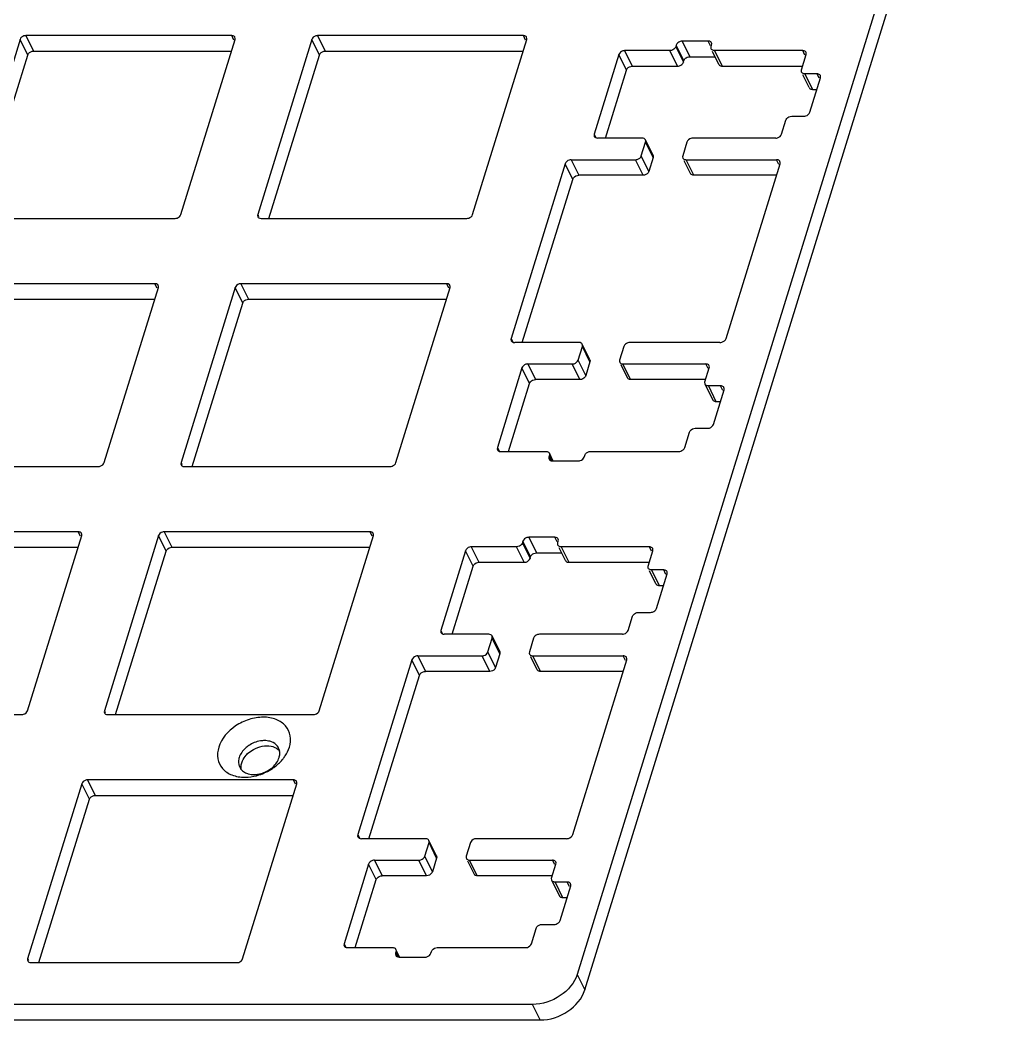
# Model space of a CAD drawing. Header units: millimetres. Extents: x 491 to 1718, y -1006 to -146.
# Drawn here: x 1485.4 to 1543.7, y -400.4 to -340.4 of the extents above; entities that cross this region are included whole.
import ezdxf

# ---------------------------------------------------------------- set-up
doc = ezdxf.new("R2010")
doc.units = ezdxf.units.MM
doc.layers.get('0').update_dxf_attribs({"lineweight": 30})

msp = doc.modelspace()

# ---------------------------------------------------------------- linework, layer by layer
at = {"color": 7, "linetype": 'Continuous'}
for p, q in [((1543.203, -318.584), (1518.779, -397.621)), ((1519.236, -398.554), (1543.661, -319.516)), ((1498.052, -341.299), (1485.7, -341.299)), ((1485.7, -341.299), (1486.158, -342.231)), ((1498.182, -341.564), (1498.052, -341.299)), ((1515.552, -341.299), (1503.2, -341.299)), ((1503.2, -341.299), (1503.658, -342.231)), ((1515.682, -341.564), (1515.552, -341.299)), ((1485.357, -341.53), (1482.111, -352.034)), ((1485.815, -342.462), (1485.357, -341.53)), ((1495.006, -352.034), (1498.252, -341.53)), ((1502.857, -341.53), (1499.611, -352.034)), ((1503.315, -342.462), (1502.857, -341.53)), ((1512.506, -352.034), (1515.752, -341.53)), ((1524.721, -341.867), (1524.69, -341.964)), ((1525.178, -342.799), (1524.721, -341.867)), ((1526.635, -341.632), (1525.07, -341.632)), ((1525.07, -341.632), (1525.527, -342.564)), ((1526.768, -341.902), (1526.635, -341.632)), ((1526.809, -341.964), (1526.839, -341.867)), ((1482.785, -352.265), (1485.815, -342.462)), ((1486.158, -342.231), (1498.035, -342.231)), ((1500.286, -352.265), (1503.315, -342.462)), ((1503.658, -342.231), (1515.535, -342.231)), ((1521.275, -342.434), (1519.799, -347.213)), ((1521.733, -343.367), (1521.275, -342.434)), ((1524.341, -342.199), (1521.624, -342.199)), ((1521.624, -342.199), (1522.082, -343.132)), ((1524.799, -343.132), (1524.341, -342.199)), ((1524.69, -341.964), (1525.148, -342.897)), ((1526.816, -342.097), (1526.809, -341.964)), ((1527.273, -343.029), (1526.895, -342.257)), ((1532.309, -342.199), (1527.012, -342.199)), ((1527.012, -342.199), (1527.47, -343.132)), ((1532.228, -343.355), (1532.512, -342.434)), ((1532.441, -342.469), (1532.309, -342.199)), ((1522.082, -343.132), (1524.799, -343.132)), ((1525.148, -342.897), (1525.178, -342.799)), ((1525.527, -342.564), (1527.012, -342.564)), ((1527.47, -343.132), (1532.297, -343.132)), ((1520.472, -347.448), (1521.733, -343.367)), ((1532.235, -343.487), (1532.228, -343.355)), ((1532.692, -344.419), (1532.314, -343.648)), ((1533.168, -343.59), (1532.432, -343.59)), ((1532.432, -343.59), (1532.889, -344.522)), ((1533.301, -343.86), (1533.168, -343.59)), ((1532.731, -345.901), (1533.372, -343.825)), ((1532.889, -344.522), (1533.157, -344.522)), ((1531.645, -346.136), (1532.382, -346.136)), ((1531.036, -347.213), (1531.296, -346.371)), ((1519.799, -347.213), (1519.901, -347.421)), ((1522.673, -347.448), (1520.002, -347.448)), ((1522.622, -348.509), (1522.877, -347.683)), ((1523.328, -348.483), (1522.87, -347.551)), ((1523.335, -348.615), (1522.877, -347.683)), ((1525.364, -347.683), (1525.109, -348.509)), ((1530.687, -347.448), (1525.713, -347.448)), ((1523.079, -349.442), (1522.622, -348.509)), ((1518.052, -348.991), (1514.815, -359.464)), ((1518.509, -349.923), (1518.052, -348.991)), ((1518.418, -348.744), (1522.273, -348.744)), ((1518.418, -348.744), (1518.876, -349.677)), ((1522.73, -349.677), (1522.273, -348.744)), ((1523.335, -348.615), (1523.079, -349.442)), ((1525.573, -349.574), (1525.195, -348.802)), ((1525.312, -348.744), (1530.733, -348.744)), ((1525.77, -349.677), (1525.312, -348.744)), ((1527.71, -359.464), (1530.947, -348.991)), ((1530.872, -349.028), (1530.733, -348.744)), ((1522.73, -349.677), (1518.876, -349.677)), ((1530.735, -349.677), (1525.77, -349.677)), ((1515.485, -359.711), (1518.509, -349.923)), ((1499.611, -352.034), (1499.664, -352.142)), ((1482.311, -352.265), (1494.663, -352.265)), ((1499.812, -352.265), (1512.163, -352.265)), ((1493.452, -356.182), (1481.101, -356.182)), ((1493.583, -356.447), (1493.452, -356.182)), ((1510.953, -356.182), (1498.601, -356.182)), ((1498.601, -356.182), (1499.059, -357.114)), ((1511.083, -356.447), (1510.953, -356.182)), ((1490.407, -366.917), (1493.653, -356.413)), ((1498.258, -356.413), (1495.012, -366.917)), ((1498.716, -357.345), (1498.258, -356.413)), ((1507.907, -366.917), (1511.153, -356.413)), ((1481.559, -357.114), (1493.436, -357.114)), ((1495.686, -367.148), (1498.716, -357.345)), ((1499.059, -357.114), (1510.936, -357.114)), ((1514.815, -359.464), (1514.924, -359.685)), ((1518.884, -359.711), (1515.029, -359.711)), ((1518.835, -360.764), (1519.088, -359.946)), ((1519.538, -360.746), (1519.081, -359.814)), ((1519.545, -360.878), (1519.088, -359.946)), ((1521.575, -359.946), (1521.322, -360.764)), ((1527.344, -359.711), (1521.923, -359.711)), ((1515.815, -360.999), (1518.486, -360.999)), ((1515.815, -360.999), (1516.272, -361.932)), ((1518.943, -361.932), (1518.486, -360.999)), ((1519.292, -361.697), (1518.835, -360.764)), ((1519.545, -360.878), (1519.292, -361.697)), ((1521.786, -361.829), (1521.407, -361.057)), ((1521.525, -360.999), (1526.499, -360.999)), ((1521.983, -361.932), (1521.525, -360.999)), ((1526.631, -361.269), (1526.499, -360.999)), ((1515.466, -361.234), (1513.989, -366.013)), ((1515.923, -362.167), (1515.466, -361.234)), ((1526.442, -362.076), (1526.703, -361.234)), ((1514.662, -366.248), (1515.923, -362.167)), ((1518.943, -361.932), (1516.272, -361.932)), ((1526.442, -361.932), (1521.983, -361.932)), ((1526.449, -362.209), (1526.442, -362.076)), ((1526.907, -363.141), (1526.449, -362.209)), ((1527.383, -362.311), (1526.646, -362.311)), ((1526.646, -362.311), (1527.104, -363.244)), ((1527.515, -362.581), (1527.383, -362.311)), ((1526.945, -364.622), (1527.587, -362.546)), ((1527.104, -363.244), (1527.371, -363.244)), ((1525.226, -366.013), (1525.51, -365.092)), ((1525.859, -364.857), (1526.596, -364.857)), ((1513.989, -366.013), (1514.091, -366.221)), ((1514.193, -366.248), (1516.91, -366.248)), ((1517.114, -366.483), (1517.083, -366.581)), ((1517.326, -366.797), (1517.107, -366.35)), ((1517.107, -366.35), (1517.114, -366.483)), ((1517.279, -366.819), (1517.114, -366.483)), ((1519.202, -366.581), (1519.232, -366.483)), ((1519.581, -366.248), (1524.877, -366.248)), ((1477.712, -367.148), (1490.064, -367.148)), ((1495.012, -366.917), (1495.065, -367.025)), ((1495.212, -367.148), (1507.564, -367.148)), ((1517.083, -366.581), (1517.186, -366.789)), ((1517.287, -366.816), (1518.853, -366.816)), ((1488.853, -371.065), (1476.502, -371.065)), ((1485.807, -381.801), (1489.054, -371.296)), ((1488.984, -371.331), (1488.853, -371.065)), ((1493.659, -371.296), (1490.413, -381.801)), ((1494.116, -372.229), (1493.659, -371.296)), ((1506.353, -371.065), (1494.002, -371.065)), ((1494.002, -371.065), (1494.46, -371.997)), ((1503.308, -381.801), (1506.554, -371.296)), ((1506.484, -371.331), (1506.353, -371.065)), ((1515.522, -371.633), (1515.492, -371.731)), ((1515.492, -371.731), (1515.949, -372.663)), ((1515.98, -372.565), (1515.522, -371.633)), ((1517.437, -371.398), (1515.871, -371.398)), ((1515.871, -371.398), (1516.329, -372.33)), ((1517.569, -371.668), (1517.437, -371.398)), ((1517.61, -371.731), (1517.641, -371.633)), ((1517.617, -371.863), (1517.61, -371.731)), ((1476.959, -371.997), (1488.837, -371.997)), ((1491.087, -382.032), (1494.116, -372.229)), ((1494.46, -371.997), (1506.337, -371.997)), ((1512.077, -372.201), (1510.6, -376.979)), ((1512.534, -373.133), (1512.077, -372.201)), ((1515.143, -371.966), (1512.426, -371.966)), ((1512.426, -371.966), (1512.883, -372.898)), ((1515.6, -372.898), (1515.143, -371.966)), ((1516.329, -372.33), (1517.814, -372.33)), ((1518.075, -372.795), (1517.696, -372.024)), ((1523.11, -371.966), (1517.814, -371.966)), ((1517.814, -371.966), (1518.272, -372.898)), ((1523.029, -373.121), (1523.314, -372.201)), ((1523.243, -372.236), (1523.11, -371.966)), ((1511.273, -377.214), (1512.534, -373.133)), ((1512.883, -372.898), (1515.6, -372.898)), ((1515.949, -372.663), (1515.98, -372.565)), ((1518.272, -372.898), (1523.098, -372.898)), ((1523.036, -373.254), (1523.029, -373.121)), ((1523.494, -374.186), (1523.115, -373.414)), ((1523.97, -373.356), (1523.233, -373.356)), ((1523.233, -373.356), (1523.691, -374.289)), ((1523.532, -375.667), (1524.174, -373.591)), ((1524.102, -373.626), (1523.97, -373.356)), ((1523.691, -374.289), (1523.958, -374.289)), ((1521.837, -376.979), (1522.097, -376.137)), ((1522.446, -375.902), (1523.183, -375.902)), ((1510.6, -376.979), (1510.702, -377.188)), ((1513.475, -377.214), (1510.804, -377.214)), ((1514.129, -378.249), (1513.672, -377.317)), ((1521.488, -377.214), (1516.514, -377.214)), ((1513.423, -378.276), (1513.679, -377.449)), ((1514.136, -378.382), (1513.679, -377.449)), ((1516.166, -377.449), (1515.91, -378.276)), ((1509.22, -378.511), (1513.074, -378.511)), ((1509.22, -378.511), (1509.677, -379.443)), ((1513.532, -379.443), (1513.074, -378.511)), ((1513.881, -379.208), (1513.423, -378.276)), ((1514.136, -378.382), (1513.881, -379.208)), ((1516.114, -378.511), (1521.534, -378.511)), ((1516.571, -379.443), (1516.114, -378.511)), ((1521.673, -378.794), (1521.534, -378.511)), ((1508.853, -378.757), (1505.617, -389.23)), ((1509.311, -379.69), (1508.853, -378.757)), ((1516.375, -379.34), (1515.996, -378.568)), ((1518.512, -389.23), (1521.748, -378.757)), ((1506.286, -389.477), (1509.311, -379.69)), ((1513.532, -379.443), (1509.677, -379.443)), ((1521.536, -379.443), (1516.571, -379.443)), ((1473.113, -382.032), (1485.464, -382.032)), ((1490.413, -381.801), (1490.465, -381.908)), ((1490.613, -382.032), (1502.964, -382.032)), ((1489.06, -386.179), (1485.813, -396.684)), ((1489.517, -387.112), (1489.06, -386.179)), ((1501.754, -385.948), (1489.403, -385.948)), ((1489.403, -385.948), (1489.86, -386.881)), ((1498.708, -396.684), (1501.954, -386.179)), ((1501.884, -386.214), (1501.754, -385.948)), ((1489.86, -386.881), (1501.738, -386.881)), ((1486.488, -396.915), (1489.517, -387.112)), ((1505.617, -389.23), (1505.725, -389.451)), ((1509.685, -389.477), (1505.831, -389.477)), ((1509.636, -390.531), (1509.889, -389.712)), ((1510.34, -390.512), (1509.882, -389.58)), ((1510.347, -390.645), (1509.889, -389.712)), ((1512.376, -389.712), (1512.123, -390.531)), ((1518.145, -389.477), (1512.725, -389.477)), ((1510.094, -391.463), (1509.636, -390.531)), ((1506.267, -391.001), (1504.791, -395.779)), ((1506.725, -391.933), (1506.267, -391.001)), ((1506.616, -390.766), (1509.287, -390.766)), ((1506.616, -390.766), (1507.074, -391.698)), ((1509.745, -391.698), (1509.287, -390.766)), ((1510.347, -390.645), (1510.094, -391.463)), ((1512.588, -391.595), (1512.209, -390.824)), ((1512.327, -390.766), (1517.3, -390.766)), ((1512.784, -391.698), (1512.327, -390.766)), ((1517.244, -391.843), (1517.504, -391.001)), ((1517.433, -391.036), (1517.3, -390.766)), ((1509.745, -391.698), (1507.074, -391.698)), ((1517.244, -391.698), (1512.784, -391.698)), ((1505.464, -396.014), (1506.725, -391.933)), ((1517.251, -391.975), (1517.244, -391.843)), ((1517.708, -392.907), (1517.251, -391.975)), ((1518.184, -392.078), (1517.448, -392.078)), ((1517.448, -392.078), (1517.905, -393.01)), ((1517.747, -394.389), (1518.388, -392.313)), ((1518.317, -392.348), (1518.184, -392.078)), ((1517.905, -393.01), (1518.173, -393.01)), ((1516.661, -394.624), (1517.398, -394.624)), ((1516.028, -395.779), (1516.312, -394.859)), ((1504.791, -395.779), (1504.893, -395.987)), ((1504.994, -396.014), (1507.711, -396.014)), ((1507.915, -396.249), (1507.885, -396.347)), ((1507.885, -396.347), (1507.987, -396.555)), ((1508.127, -396.563), (1507.908, -396.117)), ((1507.908, -396.117), (1507.915, -396.249)), ((1508.08, -396.586), (1507.915, -396.249)), ((1510.003, -396.347), (1510.034, -396.249)), ((1510.383, -396.014), (1515.679, -396.014)), ((1485.813, -396.684), (1485.866, -396.791)), ((1486.014, -396.915), (1498.365, -396.915)), ((1508.089, -396.582), (1509.654, -396.582)), ((1518.779, -397.621), (1519.236, -398.554)), ((1516.103, -399.423), (1125.02, -399.423)), ((1516.561, -400.355), (1516.103, -399.423)), ((1125.478, -400.355), (1516.561, -400.355))]:
    msp.add_line(p, q, dxfattribs=at)
msp.add_arc((1498.725, -382.627), 3.178, 287.68324, 303.91527, dxfattribs=at)
for points, knots in [([(1485.7, -341.299), (1485.663, -341.299), (1485.523, -341.322), (1485.388, -341.429), (1485.357, -341.53)], [0, 0, 0, 0, 0.259073, 1, 1, 1, 1]), ([(1498.245, -341.4), (1498.238, -341.384), (1498.193, -341.322), (1498.11, -341.299), (1498.052, -341.299)], [0, 0, 0, 0, 0.230739, 1, 1, 1, 1]), ([(1503.2, -341.299), (1503.164, -341.299), (1503.023, -341.322), (1502.889, -341.429), (1502.857, -341.53)], [0, 0, 0, 0, 0.259073, 1, 1, 1, 1]), ([(1515.745, -341.4), (1515.738, -341.384), (1515.693, -341.322), (1515.61, -341.299), (1515.552, -341.299)], [0, 0, 0, 0, 0.230739, 1, 1, 1, 1]), ([(1525.07, -341.632), (1525.032, -341.632), (1524.889, -341.655), (1524.752, -341.764), (1524.721, -341.867)], [0, 0, 0, 0, 0.258957, 1, 1, 1, 1]), ([(1485.815, -342.462), (1485.825, -342.43), (1485.896, -342.304), (1486.049, -342.231), (1486.158, -342.231)], [0, 0, 0, 0, 0.234683, 1, 1, 1, 1]), ([(1503.315, -342.462), (1503.325, -342.43), (1503.397, -342.304), (1503.549, -342.231), (1503.658, -342.231)], [0, 0, 0, 0, 0.234683, 1, 1, 1, 1]), ([(1521.624, -342.199), (1521.587, -342.199), (1521.444, -342.223), (1521.307, -342.332), (1521.275, -342.434)], [0, 0, 0, 0, 0.258957, 1, 1, 1, 1]), ([(1524.69, -341.964), (1524.68, -341.997), (1524.607, -342.125), (1524.453, -342.199), (1524.341, -342.199)], [0, 0, 0, 0, 0.234574, 1, 1, 1, 1]), ([(1527.012, -342.199), (1526.991, -342.199), (1526.916, -342.193), (1526.84, -342.146), (1526.816, -342.097)], [0, 0, 0, 0, 0.283064, 1, 1, 1, 1]), ([(1532.505, -342.302), (1532.498, -342.286), (1532.452, -342.223), (1532.367, -342.199), (1532.309, -342.199)], [0, 0, 0, 0, 0.230371, 1, 1, 1, 1]), ([(1521.733, -343.367), (1521.743, -343.334), (1521.816, -343.206), (1521.971, -343.132), (1522.082, -343.132)], [0, 0, 0, 0, 0.234574, 1, 1, 1, 1]), ([(1524.799, -343.132), (1524.836, -343.132), (1524.979, -343.108), (1525.116, -342.999), (1525.148, -342.897)], [0, 0, 0, 0, 0.258957, 1, 1, 1, 1]), ([(1525.178, -342.799), (1525.185, -342.778), (1525.225, -342.693), (1525.305, -342.629), (1525.371, -342.599)], [0, 0, 0, 0, 0.22974, 1, 1, 1, 1]), ([(1527.273, -343.029), (1527.281, -343.045), (1527.327, -343.108), (1527.411, -343.132), (1527.47, -343.132)], [0, 0, 0, 0, 0.230371, 1, 1, 1, 1]), ([(1532.432, -343.59), (1532.41, -343.59), (1532.335, -343.583), (1532.259, -343.536), (1532.235, -343.487)], [0, 0, 0, 0, 0.283064, 1, 1, 1, 1]), ([(1533.365, -343.693), (1533.357, -343.677), (1533.312, -343.614), (1533.227, -343.59), (1533.168, -343.59)], [0, 0, 0, 0, 0.230371, 1, 1, 1, 1]), ([(1532.692, -344.419), (1532.7, -344.435), (1532.746, -344.499), (1532.83, -344.522), (1532.889, -344.522)], [0, 0, 0, 0, 0.230371, 1, 1, 1, 1]), ([(1531.296, -346.371), (1531.306, -346.338), (1531.379, -346.21), (1531.534, -346.136), (1531.645, -346.136)], [0, 0, 0, 0, 0.234574, 1, 1, 1, 1]), ([(1532.382, -346.136), (1532.419, -346.136), (1532.562, -346.112), (1532.699, -346.003), (1532.731, -345.901)], [0, 0, 0, 0, 0.258957, 1, 1, 1, 1]), ([(1530.687, -347.448), (1530.724, -347.448), (1530.867, -347.424), (1531.004, -347.315), (1531.036, -347.213)], [0, 0, 0, 0, 0.258957, 1, 1, 1, 1]), ([(1525.713, -347.448), (1525.675, -347.448), (1525.533, -347.471), (1525.396, -347.58), (1525.364, -347.683)], [0, 0, 0, 0, 0.259077, 1, 1, 1, 1]), ([(1522.273, -348.744), (1522.31, -348.744), (1522.453, -348.721), (1522.59, -348.612), (1522.622, -348.509)], [0, 0, 0, 0, 0.259077, 1, 1, 1, 1]), ([(1518.418, -348.744), (1518.379, -348.744), (1518.229, -348.769), (1518.085, -348.883), (1518.052, -348.991)], [0, 0, 0, 0, 0.259073, 1, 1, 1, 1]), ([(1525.116, -348.641), (1525.123, -348.657), (1525.169, -348.72), (1525.254, -348.744), (1525.312, -348.744)], [0, 0, 0, 0, 0.23075, 1, 1, 1, 1]), ([(1530.939, -348.852), (1530.931, -348.835), (1530.883, -348.769), (1530.795, -348.744), (1530.733, -348.744)], [0, 0, 0, 0, 0.230739, 1, 1, 1, 1]), ([(1518.509, -349.923), (1518.52, -349.889), (1518.597, -349.754), (1518.759, -349.677), (1518.876, -349.677)], [0, 0, 0, 0, 0.234683, 1, 1, 1, 1]), ([(1523.079, -349.442), (1523.069, -349.474), (1522.996, -349.602), (1522.842, -349.677), (1522.73, -349.677)], [0, 0, 0, 0, 0.234687, 1, 1, 1, 1]), ([(1525.77, -349.677), (1525.748, -349.677), (1525.673, -349.67), (1525.597, -349.623), (1525.573, -349.574)], [0, 0, 0, 0, 0.282913, 1, 1, 1, 1]), ([(1494.663, -352.265), (1494.7, -352.265), (1494.84, -352.242), (1494.975, -352.135), (1495.006, -352.034)], [0, 0, 0, 0, 0.259073, 1, 1, 1, 1]), ([(1512.163, -352.265), (1512.2, -352.265), (1512.34, -352.242), (1512.475, -352.135), (1512.506, -352.034)], [0, 0, 0, 0, 0.259073, 1, 1, 1, 1]), ([(1493.646, -356.283), (1493.638, -356.267), (1493.593, -356.205), (1493.51, -356.182), (1493.452, -356.182)], [0, 0, 0, 0, 0.230739, 1, 1, 1, 1]), ([(1498.601, -356.182), (1498.564, -356.182), (1498.424, -356.205), (1498.289, -356.312), (1498.258, -356.413)], [0, 0, 0, 0, 0.259073, 1, 1, 1, 1]), ([(1511.146, -356.283), (1511.138, -356.267), (1511.094, -356.205), (1511.01, -356.182), (1510.953, -356.182)], [0, 0, 0, 0, 0.230739, 1, 1, 1, 1]), ([(1498.716, -357.345), (1498.726, -357.313), (1498.797, -357.187), (1498.95, -357.114), (1499.059, -357.114)], [0, 0, 0, 0, 0.234683, 1, 1, 1, 1]), ([(1521.923, -359.711), (1521.886, -359.711), (1521.743, -359.734), (1521.606, -359.843), (1521.575, -359.946)], [0, 0, 0, 0, 0.259077, 1, 1, 1, 1]), ([(1527.344, -359.711), (1527.383, -359.711), (1527.533, -359.686), (1527.677, -359.572), (1527.71, -359.464)], [0, 0, 0, 0, 0.259073, 1, 1, 1, 1]), ([(1515.815, -360.999), (1515.777, -360.999), (1515.634, -361.023), (1515.497, -361.132), (1515.466, -361.234)], [0, 0, 0, 0, 0.258957, 1, 1, 1, 1]), ([(1518.486, -360.999), (1518.523, -360.999), (1518.666, -360.976), (1518.803, -360.867), (1518.835, -360.764)], [0, 0, 0, 0, 0.259077, 1, 1, 1, 1]), ([(1521.329, -360.896), (1521.336, -360.912), (1521.382, -360.976), (1521.466, -360.999), (1521.525, -360.999)], [0, 0, 0, 0, 0.23075, 1, 1, 1, 1]), ([(1526.696, -361.102), (1526.688, -361.086), (1526.642, -361.023), (1526.558, -360.999), (1526.499, -360.999)], [0, 0, 0, 0, 0.230371, 1, 1, 1, 1]), ([(1519.292, -361.697), (1519.282, -361.729), (1519.209, -361.858), (1519.054, -361.932), (1518.943, -361.932)], [0, 0, 0, 0, 0.234687, 1, 1, 1, 1]), ([(1515.923, -362.167), (1515.933, -362.134), (1516.006, -362.006), (1516.161, -361.932), (1516.272, -361.932)], [0, 0, 0, 0, 0.234574, 1, 1, 1, 1]), ([(1521.983, -361.932), (1521.961, -361.932), (1521.886, -361.925), (1521.81, -361.878), (1521.786, -361.829)], [0, 0, 0, 0, 0.282913, 1, 1, 1, 1]), ([(1526.646, -362.311), (1526.625, -362.311), (1526.549, -362.305), (1526.473, -362.258), (1526.449, -362.209)], [0, 0, 0, 0, 0.283064, 1, 1, 1, 1]), ([(1527.58, -362.414), (1527.572, -362.398), (1527.526, -362.335), (1527.442, -362.311), (1527.383, -362.311)], [0, 0, 0, 0, 0.230371, 1, 1, 1, 1]), ([(1526.907, -363.141), (1526.915, -363.157), (1526.96, -363.22), (1527.045, -363.244), (1527.104, -363.244)], [0, 0, 0, 0, 0.230371, 1, 1, 1, 1]), ([(1526.596, -364.857), (1526.634, -364.857), (1526.777, -364.834), (1526.914, -364.725), (1526.945, -364.622)], [0, 0, 0, 0, 0.258957, 1, 1, 1, 1]), ([(1525.51, -365.092), (1525.521, -365.06), (1525.594, -364.931), (1525.748, -364.857), (1525.859, -364.857)], [0, 0, 0, 0, 0.234574, 1, 1, 1, 1]), ([(1516.91, -366.248), (1516.931, -366.248), (1517.007, -366.254), (1517.083, -366.301), (1517.107, -366.35)], [0, 0, 0, 0, 0.283064, 1, 1, 1, 1]), ([(1519.232, -366.483), (1519.242, -366.45), (1519.315, -366.322), (1519.47, -366.248), (1519.581, -366.248)], [0, 0, 0, 0, 0.234574, 1, 1, 1, 1]), ([(1524.877, -366.248), (1524.915, -366.248), (1525.057, -366.224), (1525.194, -366.115), (1525.226, -366.013)], [0, 0, 0, 0, 0.258957, 1, 1, 1, 1]), ([(1490.064, -367.148), (1490.1, -367.148), (1490.241, -367.125), (1490.376, -367.018), (1490.407, -366.917)], [0, 0, 0, 0, 0.259073, 1, 1, 1, 1]), ([(1507.564, -367.148), (1507.601, -367.148), (1507.741, -367.125), (1507.876, -367.018), (1507.907, -366.917)], [0, 0, 0, 0, 0.259073, 1, 1, 1, 1]), ([(1518.853, -366.816), (1518.89, -366.816), (1519.033, -366.792), (1519.17, -366.683), (1519.202, -366.581)], [0, 0, 0, 0, 0.258957, 1, 1, 1, 1]), ([(1489.047, -371.166), (1489.039, -371.151), (1488.994, -371.088), (1488.911, -371.065), (1488.853, -371.065)], [0, 0, 0, 0, 0.230739, 1, 1, 1, 1]), ([(1494.002, -371.065), (1493.965, -371.065), (1493.825, -371.088), (1493.69, -371.195), (1493.659, -371.296)], [0, 0, 0, 0, 0.259073, 1, 1, 1, 1]), ([(1506.547, -371.166), (1506.539, -371.151), (1506.494, -371.088), (1506.411, -371.065), (1506.353, -371.065)], [0, 0, 0, 0, 0.230739, 1, 1, 1, 1]), ([(1515.492, -371.731), (1515.482, -371.763), (1515.409, -371.892), (1515.254, -371.966), (1515.143, -371.966)], [0, 0, 0, 0, 0.234574, 1, 1, 1, 1]), ([(1515.871, -371.398), (1515.833, -371.398), (1515.691, -371.421), (1515.554, -371.53), (1515.522, -371.633)], [0, 0, 0, 0, 0.258957, 1, 1, 1, 1]), ([(1517.814, -371.966), (1517.792, -371.966), (1517.717, -371.959), (1517.641, -371.912), (1517.617, -371.863)], [0, 0, 0, 0, 0.283064, 1, 1, 1, 1]), ([(1494.116, -372.229), (1494.126, -372.197), (1494.198, -372.07), (1494.35, -371.997), (1494.46, -371.997)], [0, 0, 0, 0, 0.234683, 1, 1, 1, 1]), ([(1512.426, -371.966), (1512.388, -371.966), (1512.245, -371.989), (1512.108, -372.098), (1512.077, -372.201)], [0, 0, 0, 0, 0.258957, 1, 1, 1, 1]), ([(1515.98, -372.565), (1515.986, -372.545), (1516.027, -372.459), (1516.106, -372.395), (1516.172, -372.366)], [0, 0, 0, 0, 0.22974, 1, 1, 1, 1]), ([(1523.307, -372.069), (1523.299, -372.053), (1523.253, -371.99), (1523.169, -371.966), (1523.11, -371.966)], [0, 0, 0, 0, 0.230371, 1, 1, 1, 1]), ([(1512.534, -373.133), (1512.544, -373.101), (1512.617, -372.972), (1512.772, -372.898), (1512.883, -372.898)], [0, 0, 0, 0, 0.234574, 1, 1, 1, 1]), ([(1515.6, -372.898), (1515.638, -372.898), (1515.781, -372.875), (1515.918, -372.766), (1515.949, -372.663)], [0, 0, 0, 0, 0.258957, 1, 1, 1, 1]), ([(1518.075, -372.795), (1518.083, -372.811), (1518.128, -372.875), (1518.213, -372.898), (1518.272, -372.898)], [0, 0, 0, 0, 0.230371, 1, 1, 1, 1]), ([(1523.233, -373.356), (1523.211, -373.356), (1523.136, -373.35), (1523.06, -373.302), (1523.036, -373.253)], [0, 0, 0, 0, 0.283064, 1, 1, 1, 1]), ([(1524.167, -373.459), (1524.159, -373.443), (1524.113, -373.38), (1524.029, -373.356), (1523.97, -373.356)], [0, 0, 0, 0, 0.230371, 1, 1, 1, 1]), ([(1523.494, -374.186), (1523.502, -374.202), (1523.547, -374.265), (1523.632, -374.289), (1523.691, -374.289)], [0, 0, 0, 0, 0.230371, 1, 1, 1, 1]), ([(1522.097, -376.137), (1522.107, -376.105), (1522.18, -375.976), (1522.335, -375.902), (1522.446, -375.902)], [0, 0, 0, 0, 0.234574, 1, 1, 1, 1]), ([(1523.183, -375.902), (1523.221, -375.902), (1523.364, -375.879), (1523.5, -375.77), (1523.532, -375.667)], [0, 0, 0, 0, 0.258957, 1, 1, 1, 1]), ([(1516.514, -377.214), (1516.477, -377.214), (1516.334, -377.238), (1516.197, -377.347), (1516.166, -377.449)], [0, 0, 0, 0, 0.259077, 1, 1, 1, 1]), ([(1521.488, -377.214), (1521.526, -377.214), (1521.669, -377.191), (1521.805, -377.082), (1521.837, -376.979)], [0, 0, 0, 0, 0.258957, 1, 1, 1, 1]), ([(1509.22, -378.511), (1509.18, -378.511), (1509.03, -378.535), (1508.887, -378.65), (1508.853, -378.757)], [0, 0, 0, 0, 0.259073, 1, 1, 1, 1]), ([(1513.074, -378.511), (1513.112, -378.511), (1513.255, -378.487), (1513.392, -378.378), (1513.423, -378.276)], [0, 0, 0, 0, 0.259077, 1, 1, 1, 1]), ([(1515.917, -378.408), (1515.925, -378.424), (1515.971, -378.487), (1516.055, -378.511), (1516.114, -378.511)], [0, 0, 0, 0, 0.23075, 1, 1, 1, 1]), ([(1521.741, -378.619), (1521.733, -378.602), (1521.685, -378.535), (1521.596, -378.511), (1521.534, -378.511)], [0, 0, 0, 0, 0.230739, 1, 1, 1, 1]), ([(1509.311, -379.69), (1509.321, -379.656), (1509.398, -379.521), (1509.561, -379.443), (1509.677, -379.443)], [0, 0, 0, 0, 0.234683, 1, 1, 1, 1]), ([(1513.881, -379.208), (1513.871, -379.241), (1513.798, -379.369), (1513.643, -379.443), (1513.532, -379.443)], [0, 0, 0, 0, 0.234687, 1, 1, 1, 1]), ([(1516.571, -379.443), (1516.55, -379.443), (1516.475, -379.436), (1516.399, -379.389), (1516.375, -379.34)], [0, 0, 0, 0, 0.282913, 1, 1, 1, 1]), ([(1485.464, -382.032), (1485.501, -382.032), (1485.642, -382.008), (1485.776, -381.901), (1485.807, -381.801)], [0, 0, 0, 0, 0.259073, 1, 1, 1, 1]), ([(1502.964, -382.032), (1503.001, -382.032), (1503.142, -382.008), (1503.276, -381.901), (1503.308, -381.801)], [0, 0, 0, 0, 0.259073, 1, 1, 1, 1]), ([(1501.512, -383.99), (1501.58, -383.77), (1501.629, -383.305), (1501.323, -382.663), (1500.706, -382.264), (1499.921, -382.143), (1499.072, -382.291), (1498.05, -382.78), (1497.435, -383.471), (1497.275, -383.99)], [0, 0, 0, 0, 0.111566, 0.216047, 0.327087, 0.453023, 0.592443, 0.737249, 1, 1, 1, 1]), ([(1499.074, -383.892), (1499.005, -383.938), (1498.761, -384.128), (1498.568, -384.395), (1498.501, -384.612)], [0, 0, 0, 0, 0.268717, 1, 1, 1, 1]), ([(1500.013, -383.593), (1499.933, -383.593), (1499.603, -383.622), (1499.283, -383.751), (1499.074, -383.892)], [0, 0, 0, 0, 0.241653, 1, 1, 1, 1]), ([(1499.887, -383.931), (1500.06, -383.898), (1500.398, -383.887), (1500.718, -384.021), (1500.836, -384.12)], [0, 0, 0, 0, 0.534715, 1, 1, 1, 1]), ([(1500.447, -383.671), (1500.415, -383.658), (1500.274, -383.611), (1500.125, -383.593), (1500.013, -383.593)], [0, 0, 0, 0, 0.239429, 1, 1, 1, 1]), ([(1500.866, -384.039), (1500.846, -383.998), (1500.746, -383.837), (1500.58, -383.723), (1500.447, -383.671)], [0, 0, 0, 0, 0.241494, 1, 1, 1, 1]), ([(1497.275, -383.99), (1497.207, -384.21), (1497.158, -384.675), (1497.464, -385.317), (1498.08, -385.716), (1498.577, -385.792), (1498.837, -385.792)], [0, 0, 0, 0, 0.246271, 0.476902, 0.72201, 1, 1, 1, 1]), ([(1498.654, -384.922), (1498.666, -384.883), (1498.728, -384.721), (1498.827, -384.574), (1498.914, -384.474)], [0, 0, 0, 0, 0.236348, 1, 1, 1, 1]), ([(1498.914, -384.474), (1498.945, -384.44), (1499.076, -384.305), (1499.23, -384.194), (1499.354, -384.125)], [0, 0, 0, 0, 0.244275, 1, 1, 1, 1]), ([(1500.896, -384.612), (1500.906, -384.579), (1500.938, -384.452), (1500.942, -384.317), (1500.925, -384.222)], [0, 0, 0, 0, 0.260925, 1, 1, 1, 1]), ([(1501.138, -384.68), (1501.18, -384.626), (1501.335, -384.414), (1501.455, -384.175), (1501.512, -383.99)], [0, 0, 0, 0, 0.262296, 1, 1, 1, 1]), ([(1498.501, -384.612), (1498.491, -384.644), (1498.459, -384.771), (1498.455, -384.906), (1498.472, -385.001)], [0, 0, 0, 0, 0.260925, 1, 1, 1, 1]), ([(1500.323, -385.332), (1500.392, -385.285), (1500.636, -385.095), (1500.829, -384.828), (1500.896, -384.612)], [0, 0, 0, 0, 0.268717, 1, 1, 1, 1]), ([(1500.498, -385.264), (1500.559, -385.222), (1500.793, -385.052), (1501.004, -384.848), (1501.138, -384.68)], [0, 0, 0, 0, 0.256296, 1, 1, 1, 1]), ([(1498.637, -385.34), (1498.657, -385.363), (1498.748, -385.452), (1498.86, -385.517), (1498.95, -385.552)], [0, 0, 0, 0, 0.241188, 1, 1, 1, 1]), ([(1498.837, -385.792), (1498.907, -385.792), (1499.196, -385.779), (1499.482, -385.721), (1499.69, -385.654)], [0, 0, 0, 0, 0.243084, 1, 1, 1, 1]), ([(1498.95, -385.552), (1498.982, -385.565), (1499.123, -385.612), (1499.272, -385.63), (1499.384, -385.63)], [0, 0, 0, 0, 0.239429, 1, 1, 1, 1]), ([(1499.384, -385.63), (1499.464, -385.63), (1499.794, -385.602), (1500.114, -385.472), (1500.323, -385.332)], [0, 0, 0, 0, 0.241653, 1, 1, 1, 1]), ([(1489.403, -385.948), (1489.366, -385.948), (1489.225, -385.971), (1489.091, -386.079), (1489.06, -386.179)], [0, 0, 0, 0, 0.259073, 1, 1, 1, 1]), ([(1501.948, -386.049), (1501.94, -386.034), (1501.895, -385.972), (1501.812, -385.948), (1501.754, -385.948)], [0, 0, 0, 0, 0.230739, 1, 1, 1, 1]), ([(1489.517, -387.112), (1489.527, -387.08), (1489.599, -386.954), (1489.751, -386.881), (1489.86, -386.881)], [0, 0, 0, 0, 0.234683, 1, 1, 1, 1]), ([(1518.145, -389.477), (1518.185, -389.477), (1518.335, -389.452), (1518.478, -389.338), (1518.512, -389.23)], [0, 0, 0, 0, 0.259073, 1, 1, 1, 1]), ([(1512.725, -389.477), (1512.687, -389.477), (1512.545, -389.501), (1512.408, -389.61), (1512.376, -389.712)], [0, 0, 0, 0, 0.259077, 1, 1, 1, 1]), ([(1509.287, -390.766), (1509.325, -390.766), (1509.468, -390.742), (1509.604, -390.633), (1509.636, -390.531)], [0, 0, 0, 0, 0.259077, 1, 1, 1, 1]), ([(1506.616, -390.766), (1506.579, -390.766), (1506.436, -390.789), (1506.299, -390.898), (1506.267, -391.001)], [0, 0, 0, 0, 0.258957, 1, 1, 1, 1]), ([(1512.13, -390.663), (1512.138, -390.679), (1512.183, -390.742), (1512.268, -390.766), (1512.327, -390.766)], [0, 0, 0, 0, 0.23075, 1, 1, 1, 1]), ([(1517.497, -390.869), (1517.489, -390.853), (1517.444, -390.789), (1517.359, -390.766), (1517.3, -390.766)], [0, 0, 0, 0, 0.230371, 1, 1, 1, 1]), ([(1506.725, -391.933), (1506.735, -391.901), (1506.808, -391.772), (1506.963, -391.698), (1507.074, -391.698)], [0, 0, 0, 0, 0.234574, 1, 1, 1, 1]), ([(1510.094, -391.463), (1510.084, -391.496), (1510.011, -391.624), (1509.856, -391.698), (1509.745, -391.698)], [0, 0, 0, 0, 0.234687, 1, 1, 1, 1]), ([(1512.784, -391.698), (1512.763, -391.698), (1512.688, -391.692), (1512.612, -391.644), (1512.588, -391.595)], [0, 0, 0, 0, 0.282913, 1, 1, 1, 1]), ([(1517.448, -392.078), (1517.426, -392.078), (1517.351, -392.071), (1517.275, -392.024), (1517.251, -391.975)], [0, 0, 0, 0, 0.283064, 1, 1, 1, 1]), ([(1518.381, -392.181), (1518.373, -392.165), (1518.328, -392.102), (1518.243, -392.078), (1518.184, -392.078)], [0, 0, 0, 0, 0.230371, 1, 1, 1, 1]), ([(1517.708, -392.907), (1517.716, -392.923), (1517.762, -392.986), (1517.846, -393.01), (1517.905, -393.01)], [0, 0, 0, 0, 0.230371, 1, 1, 1, 1]), ([(1516.312, -394.859), (1516.322, -394.826), (1516.395, -394.698), (1516.55, -394.624), (1516.661, -394.624)], [0, 0, 0, 0, 0.234574, 1, 1, 1, 1]), ([(1517.398, -394.624), (1517.435, -394.624), (1517.578, -394.6), (1517.715, -394.491), (1517.747, -394.389)], [0, 0, 0, 0, 0.258957, 1, 1, 1, 1]), ([(1515.679, -396.014), (1515.716, -396.014), (1515.859, -395.991), (1515.996, -395.882), (1516.028, -395.779)], [0, 0, 0, 0, 0.258957, 1, 1, 1, 1]), ([(1507.711, -396.014), (1507.733, -396.014), (1507.808, -396.021), (1507.884, -396.068), (1507.908, -396.117)], [0, 0, 0, 0, 0.283064, 1, 1, 1, 1]), ([(1509.654, -396.582), (1509.692, -396.582), (1509.835, -396.558), (1509.972, -396.449), (1510.003, -396.347)], [0, 0, 0, 0, 0.258957, 1, 1, 1, 1]), ([(1510.034, -396.249), (1510.044, -396.216), (1510.117, -396.088), (1510.271, -396.014), (1510.383, -396.014)], [0, 0, 0, 0, 0.234574, 1, 1, 1, 1]), ([(1498.365, -396.915), (1498.402, -396.915), (1498.543, -396.892), (1498.677, -396.785), (1498.708, -396.684)], [0, 0, 0, 0, 0.259073, 1, 1, 1, 1]), ([(1518.779, -397.621), (1518.618, -398.14), (1517.812, -399.053), (1516.684, -399.423), (1516.103, -399.423)], [0, 0, 0, 0, 0.483018, 1, 1, 1, 1]), ([(1516.561, -400.355), (1517.142, -400.355), (1518.27, -399.986), (1519.076, -399.072), (1519.236, -398.554)], [0, 0, 0, 0, 0.516982, 1, 1, 1, 1])]:
    msp.add_open_spline(points, degree=3, knots=knots, dxfattribs=at)
for points in [[(1498.252, -341.53), (1498.265, -341.488), (1498.264, -341.439), (1498.245, -341.4)], [(1515.752, -341.53), (1515.765, -341.488), (1515.764, -341.439), (1515.745, -341.4)], [(1526.77, -341.667), (1526.731, -341.642), (1526.682, -341.632), (1526.635, -341.632)], [(1526.832, -341.734), (1526.819, -341.707), (1526.796, -341.683), (1526.77, -341.667)], [(1526.839, -341.867), (1526.852, -341.824), (1526.851, -341.774), (1526.832, -341.734)], [(1532.512, -342.434), (1532.525, -342.392), (1532.525, -342.342), (1532.505, -342.302)], [(1525.371, -342.599), (1525.419, -342.577), (1525.474, -342.564), (1525.527, -342.564)], [(1533.372, -343.825), (1533.385, -343.783), (1533.385, -343.732), (1533.365, -343.693)], [(1519.799, -347.213), (1519.786, -347.255), (1519.786, -347.305), (1519.806, -347.345)], [(1519.806, -347.345), (1519.819, -347.372), (1519.842, -347.396), (1519.868, -347.412)], [(1519.868, -347.412), (1519.907, -347.437), (1519.956, -347.448), (1520.002, -347.448)], [(1522.802, -347.479), (1522.764, -347.457), (1522.718, -347.448), (1522.673, -347.448)], [(1522.87, -347.551), (1522.856, -347.521), (1522.83, -347.496), (1522.802, -347.479)], [(1522.877, -347.683), (1522.89, -347.641), (1522.89, -347.59), (1522.87, -347.551)], [(1523.328, -348.483), (1523.347, -348.523), (1523.348, -348.573), (1523.335, -348.615)], [(1525.109, -348.509), (1525.096, -348.551), (1525.096, -348.602), (1525.116, -348.641)], [(1530.947, -348.991), (1530.96, -348.947), (1530.96, -348.894), (1530.939, -348.852)], [(1499.611, -352.034), (1499.598, -352.076), (1499.599, -352.125), (1499.618, -352.164)], [(1499.618, -352.164), (1499.632, -352.193), (1499.657, -352.218), (1499.685, -352.234)], [(1499.685, -352.234), (1499.723, -352.256), (1499.768, -352.265), (1499.812, -352.265)], [(1493.653, -356.413), (1493.666, -356.371), (1493.665, -356.322), (1493.646, -356.283)], [(1511.153, -356.413), (1511.166, -356.371), (1511.165, -356.322), (1511.146, -356.283)], [(1514.815, -359.464), (1514.802, -359.508), (1514.802, -359.561), (1514.823, -359.603)], [(1514.823, -359.603), (1514.838, -359.634), (1514.864, -359.66), (1514.894, -359.678)], [(1514.894, -359.678), (1514.934, -359.701), (1514.983, -359.711), (1515.029, -359.711)], [(1519.012, -359.742), (1518.974, -359.72), (1518.928, -359.711), (1518.884, -359.711)], [(1519.081, -359.814), (1519.066, -359.784), (1519.041, -359.759), (1519.012, -359.742)], [(1519.088, -359.946), (1519.101, -359.904), (1519.1, -359.853), (1519.081, -359.814)], [(1519.538, -360.746), (1519.558, -360.786), (1519.558, -360.836), (1519.545, -360.878)], [(1521.322, -360.764), (1521.309, -360.806), (1521.309, -360.857), (1521.329, -360.896)], [(1526.703, -361.234), (1526.716, -361.192), (1526.715, -361.142), (1526.696, -361.102)], [(1527.587, -362.546), (1527.6, -362.504), (1527.599, -362.454), (1527.58, -362.414)], [(1513.989, -366.013), (1513.976, -366.055), (1513.977, -366.105), (1513.996, -366.145)], [(1513.996, -366.145), (1514.01, -366.172), (1514.032, -366.196), (1514.058, -366.212)], [(1514.058, -366.212), (1514.097, -366.237), (1514.146, -366.248), (1514.193, -366.248)], [(1495.012, -366.917), (1494.999, -366.959), (1495, -367.008), (1495.019, -367.047)], [(1495.019, -367.047), (1495.033, -367.076), (1495.058, -367.101), (1495.086, -367.117)], [(1495.086, -367.117), (1495.123, -367.139), (1495.169, -367.148), (1495.212, -367.148)], [(1517.083, -366.581), (1517.07, -366.623), (1517.071, -366.673), (1517.09, -366.713)], [(1517.09, -366.713), (1517.104, -366.74), (1517.126, -366.764), (1517.152, -366.78)], [(1517.152, -366.78), (1517.192, -366.805), (1517.241, -366.816), (1517.287, -366.816)], [(1489.054, -371.296), (1489.066, -371.255), (1489.066, -371.205), (1489.047, -371.166)], [(1506.554, -371.296), (1506.567, -371.255), (1506.566, -371.205), (1506.547, -371.166)], [(1517.572, -371.433), (1517.532, -371.409), (1517.483, -371.398), (1517.437, -371.398)], [(1517.634, -371.501), (1517.62, -371.473), (1517.597, -371.449), (1517.572, -371.433)], [(1517.641, -371.633), (1517.654, -371.591), (1517.653, -371.54), (1517.634, -371.501)], [(1516.172, -372.366), (1516.221, -372.344), (1516.275, -372.33), (1516.329, -372.33)], [(1523.314, -372.201), (1523.327, -372.159), (1523.326, -372.108), (1523.307, -372.069)], [(1524.174, -373.591), (1524.187, -373.549), (1524.186, -373.499), (1524.167, -373.459)], [(1510.6, -376.979), (1510.587, -377.021), (1510.588, -377.072), (1510.607, -377.111)], [(1510.607, -377.111), (1510.621, -377.139), (1510.643, -377.163), (1510.669, -377.179)], [(1510.669, -377.179), (1510.709, -377.203), (1510.757, -377.214), (1510.804, -377.214)], [(1513.603, -377.246), (1513.565, -377.224), (1513.519, -377.214), (1513.475, -377.214)], [(1513.672, -377.317), (1513.657, -377.287), (1513.632, -377.262), (1513.603, -377.246)], [(1513.679, -377.449), (1513.692, -377.407), (1513.691, -377.357), (1513.672, -377.317)], [(1514.129, -378.249), (1514.149, -378.289), (1514.149, -378.339), (1514.136, -378.382)], [(1515.91, -378.276), (1515.897, -378.318), (1515.898, -378.368), (1515.917, -378.408)], [(1521.748, -378.757), (1521.762, -378.713), (1521.761, -378.66), (1521.741, -378.619)], [(1490.413, -381.801), (1490.4, -381.842), (1490.401, -381.892), (1490.42, -381.931)], [(1490.42, -381.931), (1490.434, -381.96), (1490.459, -381.984), (1490.487, -382.001)], [(1490.487, -382.001), (1490.524, -382.022), (1490.57, -382.032), (1490.613, -382.032)], [(1499.354, -384.125), (1499.519, -384.032), (1499.701, -383.965), (1499.887, -383.931)], [(1500.836, -384.12), (1500.873, -384.151), (1500.907, -384.186), (1500.938, -384.223)], [(1500.925, -384.222), (1500.914, -384.159), (1500.894, -384.096), (1500.866, -384.039)], [(1498.472, -385.001), (1498.483, -385.064), (1498.503, -385.127), (1498.532, -385.184)], [(1498.613, -385.195), (1498.612, -385.103), (1498.627, -385.01), (1498.654, -384.922)], [(1498.532, -385.184), (1498.559, -385.24), (1498.595, -385.293), (1498.637, -385.34)], [(1498.63, -385.341), (1498.62, -385.293), (1498.614, -385.244), (1498.613, -385.195)], [(1501.954, -386.179), (1501.967, -386.138), (1501.967, -386.088), (1501.948, -386.049)], [(1505.617, -389.23), (1505.603, -389.275), (1505.604, -389.328), (1505.624, -389.369)], [(1505.624, -389.369), (1505.639, -389.4), (1505.666, -389.427), (1505.696, -389.444)], [(1505.696, -389.444), (1505.736, -389.467), (1505.784, -389.477), (1505.831, -389.477)], [(1509.814, -389.509), (1509.776, -389.487), (1509.729, -389.477), (1509.685, -389.477)], [(1509.882, -389.58), (1509.868, -389.55), (1509.842, -389.525), (1509.814, -389.509)], [(1509.889, -389.712), (1509.902, -389.67), (1509.902, -389.62), (1509.882, -389.58)], [(1510.34, -390.512), (1510.359, -390.552), (1510.36, -390.602), (1510.347, -390.645)], [(1512.123, -390.531), (1512.11, -390.573), (1512.111, -390.623), (1512.13, -390.663)], [(1517.504, -391.001), (1517.517, -390.959), (1517.517, -390.908), (1517.497, -390.869)], [(1518.388, -392.313), (1518.401, -392.271), (1518.401, -392.22), (1518.381, -392.181)], [(1504.791, -395.779), (1504.778, -395.821), (1504.778, -395.872), (1504.798, -395.911)], [(1504.798, -395.911), (1504.811, -395.939), (1504.834, -395.963), (1504.86, -395.979)], [(1504.86, -395.979), (1504.899, -396.003), (1504.948, -396.014), (1504.994, -396.014)], [(1507.885, -396.347), (1507.872, -396.389), (1507.872, -396.439), (1507.892, -396.479)], [(1507.892, -396.479), (1507.905, -396.507), (1507.928, -396.53), (1507.954, -396.547)], [(1507.954, -396.547), (1507.993, -396.571), (1508.042, -396.582), (1508.089, -396.582)], [(1485.813, -396.684), (1485.801, -396.725), (1485.801, -396.775), (1485.82, -396.814)], [(1485.82, -396.814), (1485.835, -396.843), (1485.859, -396.868), (1485.887, -396.884)], [(1485.887, -396.884), (1485.925, -396.905), (1485.97, -396.915), (1486.014, -396.915)]]:
    msp.add_open_spline(points, degree=3, dxfattribs=at)

doc.saveas('drawing.dxf')
